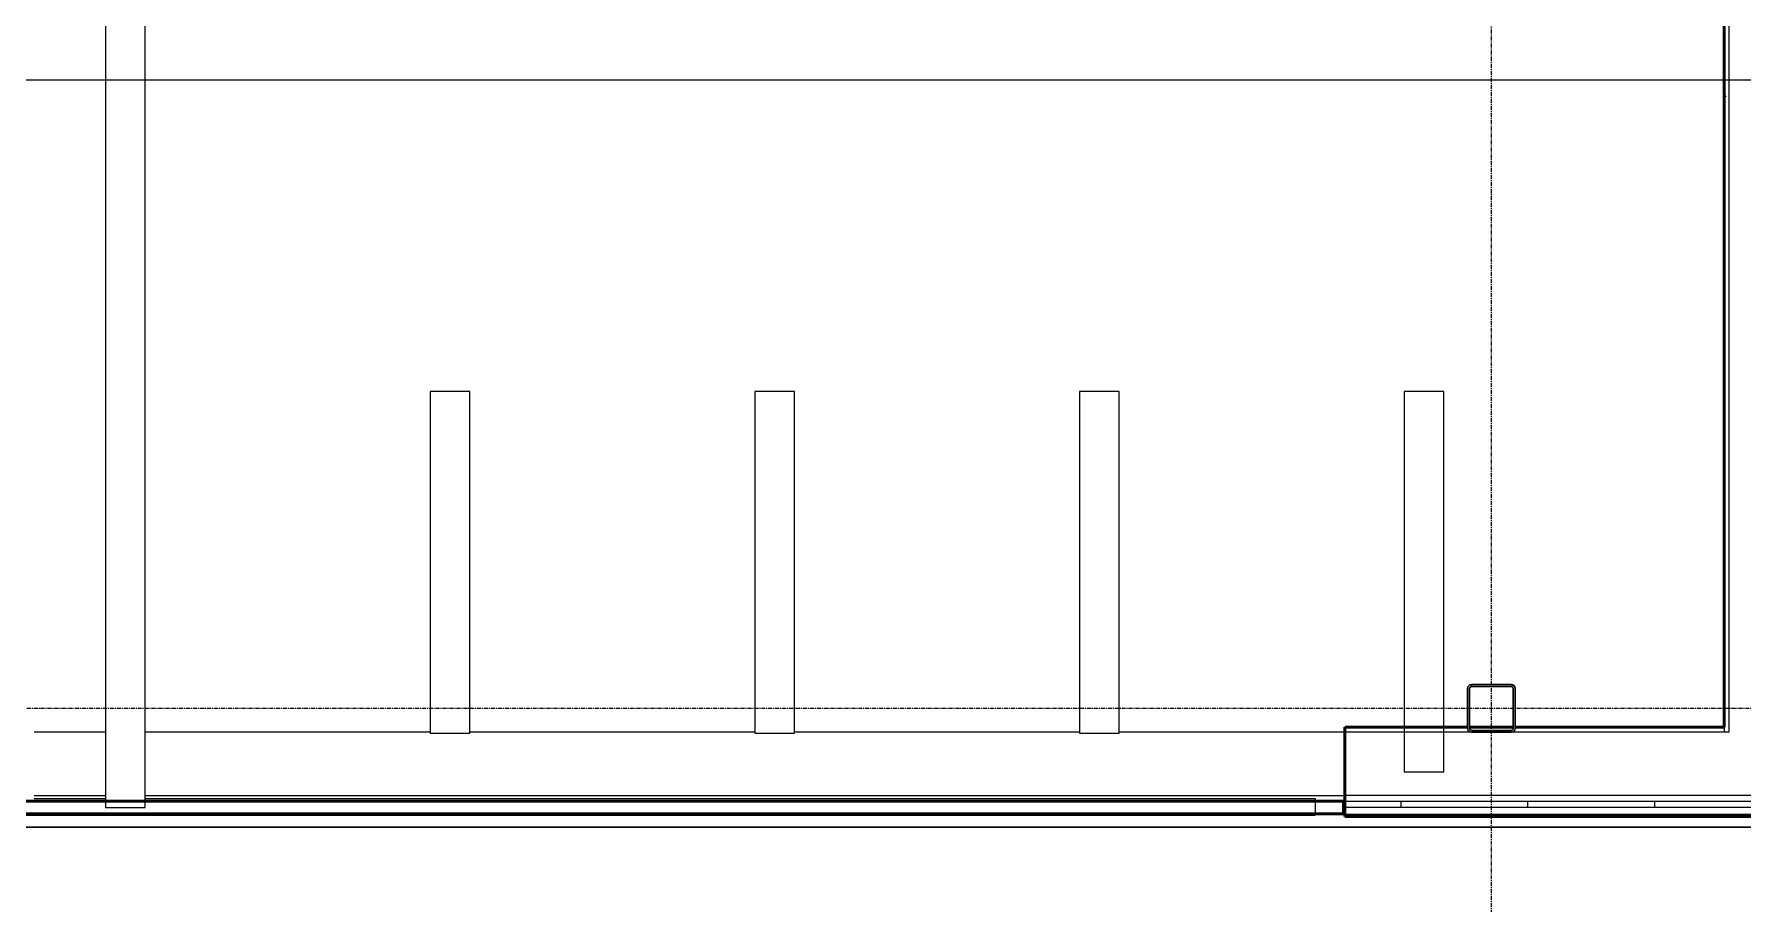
# Model space of a CAD drawing. Header units: inches. Extents: x 21806 to 26875, y -23174 to -20350.
# Drawn here: x 25507.4 to 25723.1, y -22809 to -22699.2 of the extents above; entities that cross this region are included whole.
import ezdxf

# ---------------------------------------------------------------- set-up
doc = ezdxf.new("R2010")
doc.units = ezdxf.units.IN
doc.header["$MEASUREMENT"] = 0
doc.linetypes.add('Grid Line 1_2_', pattern=[0.875, 0.5, -0.125, 0.125, -0.125])
for name, color, linetype, lineweight in [('A-GLAZ-CWMG', 51, 'Continuous', 9), ('A-WALL', 113, 'Continuous', 13), ('A-WALL-PATT', 111, 'Continuous', 50), ('C-BLDG-PADS', 91, 'Continuous', 9), ('C-TOPO', 7, 'Continuous', 9), ('G-ANNO-SYMB', 111, 'Continuous', 9), ('I-WALL', 2, 'Continuous', 13), ('L-SITE-WALL', 31, 'Continuous', 13), ('S-BEAM', 12, 'Continuous', 9), ('S-COLS', 52, 'Continuous', 9), ('S-GRID', 1, 'Continuous', 9)]:
    doc.layers.add(name, color=color, linetype=linetype, lineweight=lineweight)

# ---------------------------------------------------------------- blocks, each defined once
blk = doc.blocks.new('Locker Rooms_Ryan_ifc-1-First Floor Plan')
at = {"layer": 'A-WALL', "color": 250}
for p, q in [((25516.39, -22423.63), (25516.39, -22796.8)), ((25521.39, -22796.8), (25521.39, -22423.63)), ((25557.39, -22744.3), (25557.39, -22787.41)), ((25562.39, -22744.3), (25557.39, -22744.3)), ((25562.39, -22787.41), (25562.39, -22744.3)), ((25598.39, -22744.3), (25598.39, -22787.41)), ((25603.39, -22744.3), (25598.39, -22744.3)), ((25603.39, -22787.41), (25603.39, -22744.3)), ((25639.39, -22744.3), (25639.39, -22787.41)), ((25644.39, -22744.3), (25639.39, -22744.3)), ((25644.39, -22787.41), (25644.39, -22744.3)), ((25680.39, -22744.3), (25680.39, -22792.3)), ((25685.39, -22744.3), (25680.39, -22744.3)), ((25685.39, -22792.3), (25685.39, -22744.3)), ((25557.39, -22787.41), (25562.39, -22787.41)), ((25598.39, -22787.41), (25603.39, -22787.41)), ((25639.39, -22787.41), (25644.39, -22787.41)), ((25680.39, -22792.3), (25685.39, -22792.3)), ((25516.39, -22796.8), (25521.39, -22796.8))]:
    blk.add_line(p, q, dxfattribs=at)
blk = doc.blocks.new('HSS-Hollow Structural Section-Column - HSS6X6X1_4-V8-First Floor Plan')
at = {"layer": 'S-COLS'}
h = blk.add_hatch(dxfattribs=at)
h.set_pattern_fill('FP_8', color=256, style=0, pattern_type=2)
h.set_pattern_definition([(225, (25691.39, -22784.303), (12.6713535, -12.6713535), []), (225, (25691.39, -22803.503), (12.6713535, -12.6713535), [])])
h.paths.add_polyline_path([(-2.53, 3), (-2.86, 2.86), (-3, 2.53), (-3, -2.53), (-2.86, -2.86), (-2.53, -3), (2.53, -3), (2.86, -2.86), (3, -2.53), (3, 2.53), (2.86, 2.86), (2.53, 3)], flags=0)
h.paths.add_polyline_path([(-2.53, 2.77), (2.53, 2.77), (2.7, 2.7), (2.77, 2.53), (2.77, -2.53), (2.7, -2.7), (2.53, -2.77), (-2.53, -2.77), (-2.7, -2.7), (-2.77, -2.53), (-2.77, 2.53), (-2.7, 2.7)], flags=0)
at = {"layer": 'S-COLS', "lineweight": 30}
for p, q in [((-3, 2.53), (-3, -2.53)), ((-2.77, -2.53), (-2.77, 2.53)), ((2.53, 3), (-2.53, 3)), ((-2.53, 2.77), (2.53, 2.77)), ((2.77, 2.53), (2.77, -2.53)), ((3, -2.53), (3, 2.53)), ((2.53, -2.77), (-2.53, -2.77)), ((-2.53, -3), (2.53, -3))]:
    blk.add_line(p, q, dxfattribs=at)
for centre, radius, start, end in [((-2.53, 2.53), 0.466, 90, 180), ((-2.53, 2.53), 0.233, 90, 180), ((2.53, 2.53), 0.466, 360, 90), ((2.53, 2.53), 0.233, 0, 90), ((-2.53, -2.53), 0.466, 180, 270), ((-2.53, -2.53), 0.233, 180, 270), ((2.53, -2.53), 0.233, 270, 360), ((2.53, -2.53), 0.466, 270, 360)]:
    blk.add_arc(centre, radius, start, end, dxfattribs=at)
blk = doc.blocks.new('Girt_C - 8_D-948186-First Floor Plan')
at = {"layer": 'S-BEAM'}
for p, q in [((25516.39, -22787.3), (25507.39, -22787.3)), ((25557.39, -22787.3), (25521.39, -22787.3)), ((25598.39, -22787.3), (25562.39, -22787.3)), ((25639.39, -22787.3), (25603.39, -22787.3)), ((25672.89, -22787.3), (25644.39, -22787.3)), ((25507.39, -22795.3), (25516.39, -22795.3)), ((25521.39, -22795.3), (25672.89, -22795.3))]:
    blk.add_line(p, q, dxfattribs=at)
blk = doc.blocks.new('Rectangular Mullion - Profile_Polycarbonate_Lower-783713-First Floor Plan')
at = {"layer": 'A-GLAZ-CWMG'}
for p, q in [((25507.39, -22795.66), (25516.39, -22795.66)), ((25507.39, -22796.02), (25516.39, -22796.02)), ((25521.39, -22795.66), (25669.14, -22795.66)), ((25521.39, -22796.02), (25669.14, -22796.02)), ((25669.14, -22795.66), (25669.14, -22796.02)), ((25669.14, -22796.02), (25669.14, -22797.59)), ((25357.39, -22797.66), (25669.14, -22797.66)), ((25357.39, -22797.79), (25669.14, -22797.79)), ((25669.14, -22797.59), (25669.14, -22797.66)), ((25669.14, -22797.66), (25669.14, -22797.79))]:
    blk.add_line(p, q, dxfattribs=at)

msp = doc.modelspace()

# ---------------------------------------------------------------- hatches: boundary and pattern name
at = {"layer": 'A-WALL-PATT', "lineweight": 9}
h = msp.add_hatch(dxfattribs=at)
h.set_pattern_fill('FP_10', color=256, style=0, pattern_type=2)
h.set_pattern_definition([(0, (0, 0), (40.96, 10.24), [1.69, -29.03, 1.69, -29.03, -163.84]), (0, (0, 0), (40.96, 10.24), [-61.44, 1.69, -59.75, 1.69, -29.03, -71.68]), (0, (0, 0), (40.96, 10.24), [-153.6, 1.69, -18.79, 1.69, -49.51]), (120, (15.36, 5.12), (-29.3481, 30.3524005), [1.69, -29.03, 1.69, -29.03, -163.84]), (120, (15.36, 5.12), (-29.3481, 30.3524005), [-61.44, 1.69, -59.75, 1.69, -29.03, -71.68]), (120, (15.36, 5.12), (-29.3481, 30.3524005), [-153.6, 1.69, -18.79, 1.69, -49.51]), (240, (20.48, 25.6), (-11.6119, -40.5924005), [1.69, -29.03, 1.69, -29.03, -163.84]), (240, (20.48, 25.6), (-11.6119, -40.5924005), [-61.44, 1.69, -59.75, 1.69, -29.03, -71.68]), (240, (20.48, 25.6), (-11.6119, -40.5924005), [-153.6, 1.69, -18.79, 1.69, -49.51])])
h.paths.add_polyline_path([(25721.39, -22787.3), (25721.39, -22368.05), (25720.77, -22368.05), (25720.77, -22787.3)], flags=0)
h = msp.add_hatch(dxfattribs=at)
h.set_pattern_fill('FP_12', color=256, style=0, pattern_type=2)
h.set_pattern_definition([(0, (0, 0), (0, 16), []), (90, (0, 0), (-16, 1e-15), [])])
h.paths.add_polyline_path([(25672.89, -22796.8), (25801.77, -22796.8), (25801.77, -22796.05), (25672.89, -22796.05)], flags=0)

# ---------------------------------------------------------------- linework, layer by layer
at = {"layer": 'A-WALL'}
for p, q in [((25721.39, -22368.05), (25721.39, -22787.3)), ((25688.86, -22787.3), (25672.89, -22787.3)), ((25721.39, -22787.3), (25693.92, -22787.3)), ((25720.77, -22786.68), (25720.77, -22787.3)), ((25801.77, -22795.3), (25672.89, -22795.3)), ((25801.77, -22796.05), (25672.89, -22796.05)), ((25801.77, -22796.8), (25672.89, -22796.8)), ((25801.77, -22797.68), (25672.89, -22797.68))]:
    msp.add_line(p, q, dxfattribs=at)
at = {"layer": 'A-WALL', "lineweight": 50}
for p, q in [((25672.7, -22796.02), (25353.83, -22796.02)), ((25672.7, -22797.59), (25672.7, -22796.02)), ((25353.83, -22797.59), (25672.7, -22797.59))]:
    msp.add_line(p, q, dxfattribs=at)
at = {"layer": 'C-BLDG-PADS'}
msp.add_line((25112.27, -22799.3), (25801.77, -22799.3), dxfattribs=at)
at = {"layer": 'C-TOPO'}
msp.add_line((25801.77, -22799.3), (25112.27, -22799.3), dxfattribs=at)
at = {"layer": 'G-ANNO-SYMB'}
msp.add_line((26355.26, -22705.01), (21884.02, -22705.01), dxfattribs=at)
at = {"layer": 'I-WALL', "lineweight": 50}
msp.add_line((25720.77, -22368.68), (25720.77, -22786.68), dxfattribs=at)
at = {"layer": 'L-SITE-WALL', "lineweight": 50}
for p, q in [((25688.39, -22786.68), (25672.89, -22786.68)), ((25672.89, -22786.68), (25672.89, -22797.93)), ((25694.16, -22786.68), (25688.62, -22786.68)), ((25720.77, -22786.68), (25694.39, -22786.68)), ((25672.89, -22797.93), (25801.77, -22797.93))]:
    msp.add_line(p, q, dxfattribs=at)
at = {"layer": 'S-GRID', "linetype": 'Grid Line 1_2_'}
for p, q in [((25691.39, -23162.87), (25691.39, -20779.92)), ((26875.46, -22784.3), (22016.39, -22784.3))]:
    msp.add_line(p, q, dxfattribs=at)

# ---------------------------------------------------------------- block references
at = {"lineweight": 5}
msp.add_blockref('Locker Rooms_Ryan_ifc-1-First Floor Plan', (0, 0), dxfattribs=at)
at = {"layer": 'A-GLAZ-CWMG'}
msp.add_blockref('Rectangular Mullion - Profile_Polycarbonate_Lower-783713-First Floor Plan', (0, 0), dxfattribs=at)
at = {"layer": 'S-BEAM'}
msp.add_blockref('Girt_C - 8_D-948186-First Floor Plan', (0, 0), dxfattribs=at)
at = {"layer": 'S-COLS', "rotation": 180}
msp.add_blockref('HSS-Hollow Structural Section-Column - HSS6X6X1_4-V8-First Floor Plan', (25691.39, -22784.3), dxfattribs=at)

doc.saveas('drawing.dxf')
